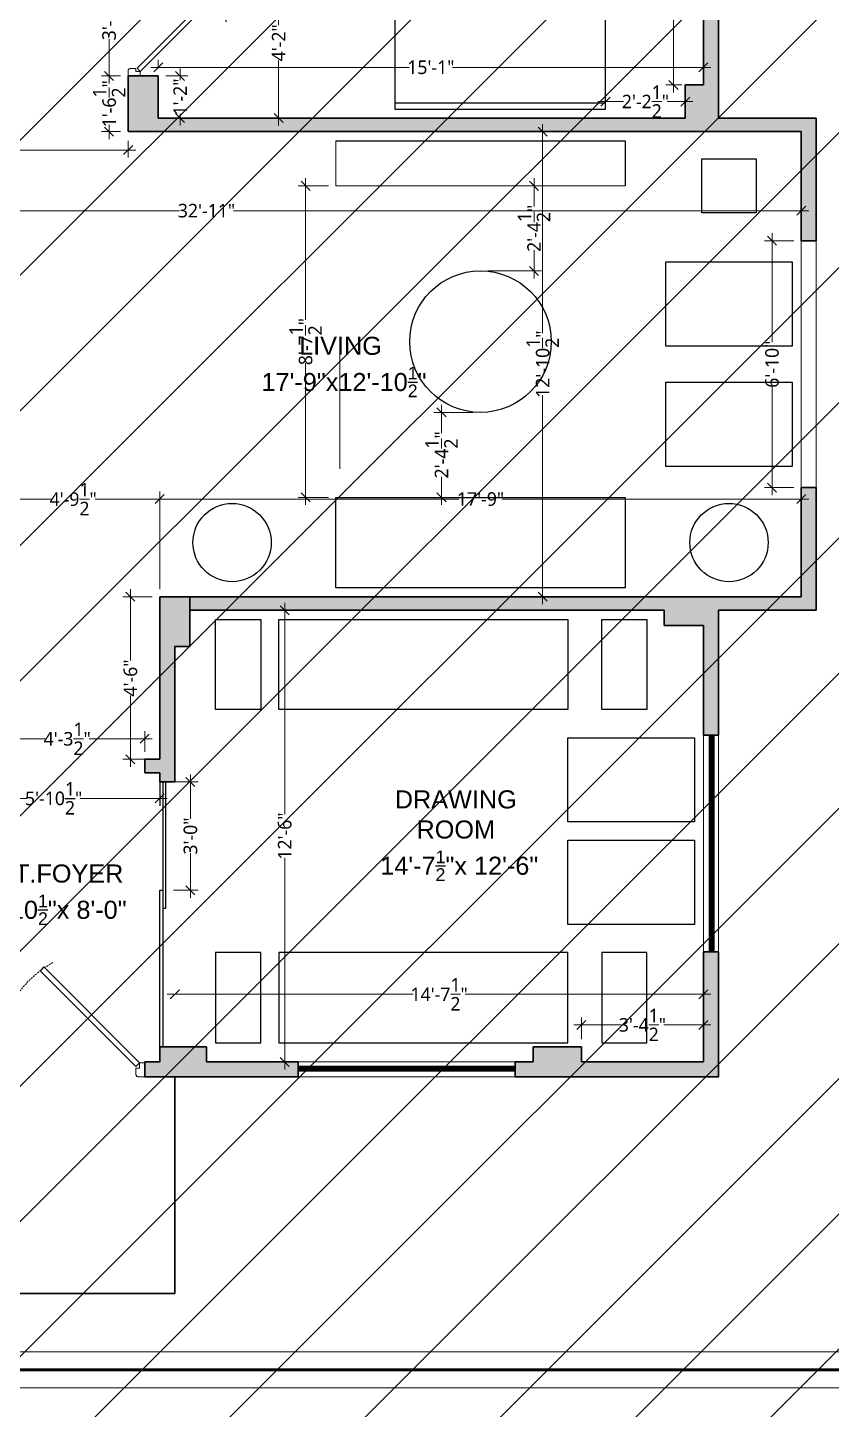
# Model space of a CAD drawing. Header units: inches. Extents: x -179 to 4134, y -2155 to 815.
# Drawn here: x 460.4 to 727.2, y -1894.6 to -1435.6 of the extents above; entities that cross this region are included whole.
import ezdxf

# ---------------------------------------------------------------- set-up
doc = ezdxf.new("R2010")
doc.units = ezdxf.units.IN
doc.header["$LTSCALE"] = 5
doc.linetypes.add('HIDDEN', pattern=[0.375, 0.25, -0.125])
for name, color, linetype, lineweight in [('DIM', 5, 'Continuous', 9), ('doors', 24, 'Continuous', 9), ('Furniture-New', 217, 'Continuous', 5), ('text', 7, 'Continuous', 5), ('title', 7, 'Continuous', 5), ('wall', 7, 'Continuous', 30), ('wall hatch', 252, 'Continuous', 5), ('window', 162, 'Continuous', 9)]:
    doc.layers.add(name, color=color, linetype=linetype, lineweight=lineweight)
doc.styles.add('irfan', font='trebuc.ttf')
doc.styles.add('KARUN', font='arial.ttf')
doc.dimstyles.new('IRFAN', dxfattribs={"dimtxt": 4.5, "dimasz": 3, "dimexe": 2.5, "dimexo": 2.5, "dimgap": 0.09, "dimtad": 0, "dimdec": 1, "dimzin": 3, "dimdsep": 46, "dimlunit": 4, "dimtxsty": 'irfan', "dimblk": 'OBLIQUE', "dimcen": 2, "dimdle": 2.5, "dimclrd": 251, "dimclre": 251, "dimclrt": 7, "dimadec": 0, "dimazin": 0, "dimtm": 1e-09, "dimtfac": 1, "dimtdec": 1, "dimtofl": 0, "dimtmove": 0, "dimatfit": 3, "dimfxl": 2, "dimtolj": 1, "dimtzin": 0, "dimlwd": 0, "dimlwe": -1, "dimarcsym": 0})

# ---------------------------------------------------------------- blocks, each defined once
blk = doc.blocks.new('d2')
at = {"layer": 'doors'}
blk.add_lwpolyline([(-25.9, 26.27), (-2.56, 2.94), (-1.5, 4), (-24.84, 27.34), (-25.9, 26.27)], dxfattribs=at)
blk.add_lwpolyline([(-36, 0), (-34, 0), (-36, 0), (-36, 4), (-34.5, 4), (-34.5, 2.5), (-33.5, 2.5), (-33.5, 0.5), (-33.62, 0.5), (-33.62, 0.38, -0.414214), (-33.88, 0.12), (-34, 0.12), (-34, 0)], format="xyb", dxfattribs=at)
blk.add_lwpolyline([(0, 4), (-1.5, 4), (-1.5, 2.5), (-2.5, 2.5), (-2.5, 0.5), (-2.38, 0.5), (-2.38, 0.38, 0.414214), (-2.12, 0.12), (-2, 0.12), (-2, 0), (0, 0), (-2, 0), (0, 0), (0, 4)], format="xyb", close=True, dxfattribs=at)
at = {"layer": 'doors', "color": 144, "linetype": 'HIDDEN', "ltscale": 0.5}
blk.add_arc((-1.5, 4), 33.03, 120, 182.6026, dxfattribs=at)
blk = doc.blocks.new('door')
at = {"layer": 'doors', "linetype": 'Continuous'}
blk.add_line((0, 0), (0, 0), dxfattribs=at)
at = {"layer": 'doors', "xscale": -1.166666666666717, "yscale": 1.166666666666717, "zscale": 1.166666666666717, "rotation": 270}
blk.add_blockref('d2', (0, 0), dxfattribs=at)
blk = doc.blocks.new('_Oblique')
at = {"color": 0, "linetype": 'ByBlock', "lineweight": -2}
blk.add_line((-0.5, -0.5), (0.5, 0.5), dxfattribs=at)
blk = doc.blocks.new('*D183')
at = {"layer": 'Defpoints', "color": 0, "ltscale": 0.25, "transparency": 16777216}
for p in [(494.51, -1624.63), (504.25, -1624.63), (504.25, -1678.63)]:
    blk.add_point(p, dxfattribs=at)
at = {"layer": 'DIM', "color": 1, "ltscale": 0.25, "transparency": 16777216}
for p, q in [((501.75, -1624.63), (492.01, -1624.63)), ((501.75, -1678.63), (492.01, -1678.63))]:
    blk.add_line(p, q, dxfattribs=at)
at = {"layer": 'DIM', "color": 251, "lineweight": 0, "ltscale": 0.25, "transparency": 16777216}
for p, q in [((494.51, -1622.13), (494.51, -1645.8)), ((494.51, -1681.13), (494.51, -1657.46))]:
    blk.add_line(p, q, dxfattribs=at)
at = {"layer": 'DIM', "color": 251, "lineweight": 0, "ltscale": 0.25, "transparency": 16777216, "xscale": 3, "yscale": 3, "zscale": 3}
for p, rotation in [((494.51, -1624.63), 90), ((494.51, -1678.63), 270)]:
    blk.add_blockref('_Oblique', p, dxfattribs=dict(at, rotation=rotation))
at = {"layer": 'DIM', "color": 1, "ltscale": 0.25, "transparency": 16777216, "insert": (494.51, -1651.63), "char_height": 4.5, "attachment_point": 5, "rotation": 90, "style": 'irfan'}
blk.add_mtext('\\A1;4\'-6"', dxfattribs=at)
blk = doc.blocks.new('*D209')
at = {"layer": 'Defpoints', "color": 0, "ltscale": 0.25, "transparency": 16777216}
for p in [(375.25, -1470.63), (493.75, -1470.63), (493.75, -1476.26)]:
    blk.add_point(p, dxfattribs=at)
at = {"layer": 'DIM', "color": 1, "ltscale": 0.25, "transparency": 16777216}
for p, q in [((375.25, -1473.13), (375.25, -1478.76)), ((493.75, -1473.13), (493.75, -1478.76))]:
    blk.add_line(p, q, dxfattribs=at)
at = {"layer": 'DIM', "color": 251, "lineweight": 0, "ltscale": 0.25, "transparency": 16777216}
for p, q in [((372.75, -1476.26), (425.65, -1476.26)), ((496.25, -1476.26), (443.35, -1476.26))]:
    blk.add_line(p, q, dxfattribs=at)
at = {"layer": 'DIM', "color": 251, "lineweight": 0, "ltscale": 0.25, "transparency": 16777216, "xscale": 3, "yscale": 3, "zscale": 3, "rotation": 180}
blk.add_blockref('_Oblique', (375.25, -1476.26), dxfattribs=at)
at = {"layer": 'DIM', "color": 251, "lineweight": 0, "ltscale": 0.25, "transparency": 16777216, "xscale": 3, "yscale": 3, "zscale": 3}
blk.add_blockref('_Oblique', (493.75, -1476.26), dxfattribs=at)
at = {"layer": 'DIM', "color": 1, "ltscale": 0.25, "transparency": 16777216, "insert": (434.5, -1476.26), "char_height": 4.5, "attachment_point": 5, "style": 'irfan'}
blk.add_mtext('\\A1;9\'-10{\\H1x;\\S1/2;}"', dxfattribs=at)
blk = doc.blocks.new('*D226')
at = {"layer": 'Defpoints', "color": 0, "ltscale": 0.25, "transparency": 16777216}
for p in [(542.96, -1415.63), (542.96, -1465.63), (543.72, -1465.63)]:
    blk.add_point(p, dxfattribs=at)
at = {"layer": 'DIM', "color": 251, "lineweight": 0, "ltscale": 0.25, "transparency": 16777216}
for p, q in [((543.72, -1413.13), (543.72, -1434.8)), ((543.72, -1468.13), (543.72, -1446.46))]:
    blk.add_line(p, q, dxfattribs=at)
at = {"layer": 'DIM', "color": 1, "ltscale": 0.25, "transparency": 16777216}
for p, q in [((545.46, -1415.63), (546.22, -1415.63)), ((545.46, -1465.63), (546.22, -1465.63))]:
    blk.add_line(p, q, dxfattribs=at)
at = {"layer": 'DIM', "color": 251, "lineweight": 0, "ltscale": 0.25, "transparency": 16777216, "xscale": 3, "yscale": 3, "zscale": 3}
for p, rotation in [((543.72, -1415.63), 90), ((543.72, -1465.63), 270)]:
    blk.add_blockref('_Oblique', p, dxfattribs=dict(at, rotation=rotation))
at = {"layer": 'DIM', "color": 1, "ltscale": 0.25, "transparency": 16777216, "insert": (543.72, -1440.63), "char_height": 4.5, "attachment_point": 5, "rotation": 90, "style": 'irfan'}
blk.add_mtext('\\A1;4\'-2"', dxfattribs=at)
blk = doc.blocks.new('*D227')
at = {"layer": 'Defpoints', "color": 0, "ltscale": 0.25, "transparency": 16777216}
for p in [(684.75, -1448.77), (503.75, -1451.63), (684.75, -1451.63)]:
    blk.add_point(p, dxfattribs=at)
at = {"layer": 'DIM', "color": 251, "lineweight": 0, "ltscale": 0.25, "transparency": 16777216}
for p, q in [((501.25, -1448.77), (587.06, -1448.77)), ((687.25, -1448.77), (601.44, -1448.77))]:
    blk.add_line(p, q, dxfattribs=at)
at = {"layer": 'DIM', "color": 1, "ltscale": 0.25, "transparency": 16777216}
for p, q in [((503.75, -1449.13), (503.75, -1446.27)), ((684.75, -1449.13), (684.75, -1446.27))]:
    blk.add_line(p, q, dxfattribs=at)
at = {"layer": 'DIM', "color": 251, "lineweight": 0, "ltscale": 0.25, "transparency": 16777216, "xscale": 3, "yscale": 3, "zscale": 3, "rotation": 180}
blk.add_blockref('_Oblique', (503.75, -1448.77), dxfattribs=at)
at = {"layer": 'DIM', "color": 251, "lineweight": 0, "ltscale": 0.25, "transparency": 16777216, "xscale": 3, "yscale": 3, "zscale": 3}
blk.add_blockref('_Oblique', (684.75, -1448.77), dxfattribs=at)
at = {"layer": 'DIM', "color": 1, "ltscale": 0.25, "transparency": 16777216, "insert": (594.25, -1448.77), "char_height": 4.5, "attachment_point": 5, "style": 'irfan'}
blk.add_mtext('\\A1;15\'-1"', dxfattribs=at)
blk = doc.blocks.new('*D230')
at = {"layer": 'Defpoints', "color": 0, "ltscale": 0.25, "transparency": 16777216}
for p in [(487.42, -1451.63), (493.75, -1451.63), (493.75, -1470.13)]:
    blk.add_point(p, dxfattribs=at)
at = {"layer": 'DIM', "color": 251, "lineweight": 0, "ltscale": 0.25, "transparency": 16777216}
for p, q in [((487.42, -1449.13), (487.42, -1453.84)), ((487.42, -1472.63), (487.42, -1467.91))]:
    blk.add_line(p, q, dxfattribs=at)
at = {"layer": 'DIM', "color": 1, "ltscale": 0.25, "transparency": 16777216}
for p, q in [((491.25, -1451.63), (484.92, -1451.63)), ((491.25, -1470.13), (484.92, -1470.13))]:
    blk.add_line(p, q, dxfattribs=at)
at = {"layer": 'DIM', "color": 251, "lineweight": 0, "ltscale": 0.25, "transparency": 16777216, "xscale": 3, "yscale": 3, "zscale": 3}
for p, rotation in [((487.42, -1451.63), 90), ((487.42, -1470.13), 270)]:
    blk.add_blockref('_Oblique', p, dxfattribs=dict(at, rotation=rotation))
at = {"layer": 'DIM', "color": 1, "ltscale": 0.25, "transparency": 16777216, "insert": (487.42, -1460.88), "char_height": 4.5, "attachment_point": 5, "rotation": 90, "style": 'irfan'}
blk.add_mtext('\\A1;1\'-6{\\H1x;\\S1/2;}"', dxfattribs=at)
blk = doc.blocks.new('*D231')
at = {"layer": 'Defpoints', "color": 0, "ltscale": 0.25, "transparency": 16777216}
for p in [(487.42, -1415.63), (493.75, -1415.63), (493.75, -1451.63)]:
    blk.add_point(p, dxfattribs=at)
at = {"layer": 'DIM', "color": 251, "lineweight": 0, "ltscale": 0.25, "transparency": 16777216}
for p, q in [((487.42, -1413.13), (487.42, -1427.93)), ((487.42, -1454.13), (487.42, -1439.33))]:
    blk.add_line(p, q, dxfattribs=at)
at = {"layer": 'DIM', "color": 1, "ltscale": 0.25, "transparency": 16777216}
for p, q in [((491.25, -1415.63), (484.92, -1415.63)), ((491.25, -1451.63), (484.92, -1451.63))]:
    blk.add_line(p, q, dxfattribs=at)
at = {"layer": 'DIM', "color": 251, "lineweight": 0, "ltscale": 0.25, "transparency": 16777216, "xscale": 3, "yscale": 3, "zscale": 3}
for p, rotation in [((487.42, -1415.63), 90), ((487.42, -1451.63), 270)]:
    blk.add_blockref('_Oblique', p, dxfattribs=dict(at, rotation=rotation))
at = {"layer": 'DIM', "color": 1, "ltscale": 0.25, "transparency": 16777216, "insert": (487.42, -1433.63), "char_height": 4.5, "attachment_point": 5, "rotation": 90, "style": 'irfan'}
blk.add_mtext('\\A1;3\'-0"', dxfattribs=at)
blk = doc.blocks.new('*D192')
at = {"layer": 'Defpoints', "color": 0, "ltscale": 0.25, "transparency": 16777216}
for p in [(509.25, -1756.69), (684.75, -1756.69), (684.75, -1756.69)]:
    blk.add_point(p, dxfattribs=at)
at = {"layer": 'DIM', "color": 251, "lineweight": 0, "ltscale": 0.25, "transparency": 16777216}
for p, q in [((506.75, -1756.69), (588.34, -1756.69)), ((687.25, -1756.69), (605.66, -1756.69))]:
    blk.add_line(p, q, dxfattribs=at)
at = {"layer": 'DIM', "color": 251, "lineweight": 0, "ltscale": 0.25, "transparency": 16777216, "xscale": 3, "yscale": 3, "zscale": 3, "rotation": 180}
blk.add_blockref('_Oblique', (509.25, -1756.69), dxfattribs=at)
at = {"layer": 'DIM', "color": 251, "lineweight": 0, "ltscale": 0.25, "transparency": 16777216, "xscale": 3, "yscale": 3, "zscale": 3}
blk.add_blockref('_Oblique', (684.75, -1756.69), dxfattribs=at)
at = {"layer": 'DIM', "color": 1, "ltscale": 0.25, "transparency": 16777216, "insert": (597, -1756.69), "char_height": 4.5, "attachment_point": 5, "style": 'irfan'}
blk.add_mtext('\\A1;14\'-7{\\H1x;\\S1/2;}"', dxfattribs=at)
blk = doc.blocks.new('*D193')
at = {"layer": 'Defpoints', "color": 0, "ltscale": 0.25, "transparency": 16777216}
for p in [(547.78, -1629.13), (545.75, -1779.13), (547.78, -1779.13)]:
    blk.add_point(p, dxfattribs=at)
at = {"layer": 'DIM', "color": 1, "ltscale": 0.25, "transparency": 16777216}
for p, q in [((545.28, -1629.13), (543.25, -1629.13)), ((545.28, -1779.13), (543.25, -1779.13))]:
    blk.add_line(p, q, dxfattribs=at)
at = {"layer": 'DIM', "color": 251, "lineweight": 0, "ltscale": 0.25, "transparency": 16777216}
for p, q in [((545.75, -1626.63), (545.75, -1696.94)), ((545.75, -1781.63), (545.75, -1711.32))]:
    blk.add_line(p, q, dxfattribs=at)
at = {"layer": 'DIM', "color": 251, "lineweight": 0, "ltscale": 0.25, "transparency": 16777216, "xscale": 3, "yscale": 3, "zscale": 3}
for p, rotation in [((545.75, -1629.13), 90), ((545.75, -1779.13), 270)]:
    blk.add_blockref('_Oblique', p, dxfattribs=dict(at, rotation=rotation))
at = {"layer": 'DIM', "color": 1, "ltscale": 0.25, "transparency": 16777216, "insert": (545.75, -1704.13), "char_height": 4.5, "attachment_point": 5, "rotation": 90, "style": 'irfan'}
blk.add_mtext('\\A1;12\'-6"', dxfattribs=at)
blk = doc.blocks.new('*D194')
at = {"layer": 'Defpoints', "color": 0, "ltscale": 0.25, "transparency": 16777216}
for p in [(684.75, -1766.85), (644.25, -1774.13), (684.75, -1774.13)]:
    blk.add_point(p, dxfattribs=at)
at = {"layer": 'DIM', "color": 251, "lineweight": 0, "ltscale": 0.25, "transparency": 16777216}
for p, q in [((641.75, -1766.85), (657.33, -1766.85)), ((687.25, -1766.85), (671.67, -1766.85))]:
    blk.add_line(p, q, dxfattribs=at)
at = {"layer": 'DIM', "color": 1, "ltscale": 0.25, "transparency": 16777216}
for p, q in [((644.25, -1771.63), (644.25, -1764.35)), ((684.75, -1771.63), (684.75, -1764.35))]:
    blk.add_line(p, q, dxfattribs=at)
at = {"layer": 'DIM', "color": 251, "lineweight": 0, "ltscale": 0.25, "transparency": 16777216, "xscale": 3, "yscale": 3, "zscale": 3, "rotation": 180}
blk.add_blockref('_Oblique', (644.25, -1766.85), dxfattribs=at)
at = {"layer": 'DIM', "color": 251, "lineweight": 0, "ltscale": 0.25, "transparency": 16777216, "xscale": 3, "yscale": 3, "zscale": 3}
blk.add_blockref('_Oblique', (684.75, -1766.85), dxfattribs=at)
at = {"layer": 'DIM', "color": 1, "ltscale": 0.25, "transparency": 16777216, "insert": (664.5, -1766.85), "char_height": 4.5, "attachment_point": 5, "style": 'irfan'}
blk.add_mtext('\\A1;3\'-4{\\H1x;\\S1/2;}"', dxfattribs=at)
blk = doc.blocks.new('*D196')
at = {"layer": 'Defpoints', "color": 0, "ltscale": 0.25, "transparency": 16777216}
for p in [(499.25, -1671.81), (447.75, -1678.63), (499.25, -1678.63)]:
    blk.add_point(p, dxfattribs=at)
at = {"layer": 'DIM', "color": 1, "ltscale": 0.25, "transparency": 16777216}
for p, q in [((447.75, -1676.13), (447.75, -1669.31)), ((499.25, -1676.13), (499.25, -1669.31))]:
    blk.add_line(p, q, dxfattribs=at)
at = {"layer": 'DIM', "color": 251, "lineweight": 0, "ltscale": 0.25, "transparency": 16777216}
for p, q in [((445.25, -1671.81), (466.2, -1671.81)), ((501.75, -1671.81), (480.8, -1671.81))]:
    blk.add_line(p, q, dxfattribs=at)
at = {"layer": 'DIM', "color": 251, "lineweight": 0, "ltscale": 0.25, "transparency": 16777216, "xscale": 3, "yscale": 3, "zscale": 3, "rotation": 180}
blk.add_blockref('_Oblique', (447.75, -1671.81), dxfattribs=at)
at = {"layer": 'DIM', "color": 251, "lineweight": 0, "ltscale": 0.25, "transparency": 16777216, "xscale": 3, "yscale": 3, "zscale": 3}
blk.add_blockref('_Oblique', (499.25, -1671.81), dxfattribs=at)
at = {"layer": 'DIM', "color": 1, "ltscale": 0.25, "transparency": 16777216, "insert": (473.5, -1671.81), "char_height": 4.5, "attachment_point": 5, "style": 'irfan'}
blk.add_mtext('\\A1;4\'-3{\\H1x;\\S1/2;}"', dxfattribs=at)
blk = doc.blocks.new('*D198')
at = {"layer": 'Defpoints', "color": 0, "ltscale": 0.25, "transparency": 16777216}
for p in [(322.25, -1496.39), (322.25, -1509.74), (717.25, -1509.74)]:
    blk.add_point(p, dxfattribs=at)
at = {"layer": 'DIM', "color": 1, "ltscale": 0.25, "transparency": 16777216}
for p, q in [((322.25, -1507.24), (322.25, -1493.89)), ((717.25, -1507.24), (717.25, -1493.89))]:
    blk.add_line(p, q, dxfattribs=at)
at = {"layer": 'DIM', "color": 251, "lineweight": 0, "ltscale": 0.25, "transparency": 16777216}
for p, q in [((319.75, -1496.39), (510.79, -1496.39)), ((719.75, -1496.39), (528.71, -1496.39))]:
    blk.add_line(p, q, dxfattribs=at)
at = {"layer": 'DIM', "color": 251, "lineweight": 0, "ltscale": 0.25, "transparency": 16777216, "xscale": 3, "yscale": 3, "zscale": 3, "rotation": 180.0000000000001}
blk.add_blockref('_Oblique', (322.25, -1496.39), dxfattribs=at)
at = {"layer": 'DIM', "color": 251, "lineweight": 0, "ltscale": 0.25, "transparency": 16777216, "xscale": 3, "yscale": 3, "zscale": 3}
blk.add_blockref('_Oblique', (717.25, -1496.39), dxfattribs=at)
at = {"layer": 'DIM', "color": 1, "ltscale": 0.25, "transparency": 16777216, "insert": (519.75, -1496.39), "char_height": 4.5, "attachment_point": 5, "style": 'irfan'}
blk.add_mtext('\\A1;32\'-11"', dxfattribs=at)
blk = doc.blocks.new('*D199')
at = {"layer": 'Defpoints', "color": 0, "ltscale": 0.25, "transparency": 16777216}
for p in [(707.55, -1506.38), (717.25, -1506.38), (717.25, -1588.38)]:
    blk.add_point(p, dxfattribs=at)
at = {"layer": 'DIM', "color": 251, "lineweight": 0, "ltscale": 0.25, "transparency": 16777216}
for p, q in [((707.55, -1503.88), (707.55, -1540.01)), ((707.55, -1590.88), (707.55, -1554.75))]:
    blk.add_line(p, q, dxfattribs=at)
at = {"layer": 'DIM', "color": 1, "ltscale": 0.25, "transparency": 16777216}
for p, q in [((714.75, -1506.38), (705.05, -1506.38)), ((714.75, -1588.38), (705.05, -1588.38))]:
    blk.add_line(p, q, dxfattribs=at)
at = {"layer": 'DIM', "color": 251, "lineweight": 0, "ltscale": 0.25, "transparency": 16777216, "xscale": 3, "yscale": 3, "zscale": 3}
for p, rotation in [((707.55, -1506.38), 90), ((707.55, -1588.38), 270)]:
    blk.add_blockref('_Oblique', p, dxfattribs=dict(at, rotation=rotation))
at = {"layer": 'DIM', "color": 1, "ltscale": 0.25, "transparency": 16777216, "insert": (707.55, -1547.38), "char_height": 4.5, "attachment_point": 5, "rotation": 90, "style": 'irfan'}
blk.add_mtext('\\A1;6\'-10"', dxfattribs=at)
blk = doc.blocks.new('*D200')
at = {"layer": 'Defpoints', "color": 0, "ltscale": 0.25, "transparency": 16777216}
for p in [(674.83, -1384.13), (680.12, -1384.13), (680.12, -1454.63)]:
    blk.add_point(p, dxfattribs=at)
at = {"layer": 'DIM', "color": 1, "ltscale": 0.25, "transparency": 16777216}
for p, q in [((677.62, -1384.13), (672.33, -1384.13)), ((677.62, -1454.63), (672.33, -1454.63))]:
    blk.add_line(p, q, dxfattribs=at)
at = {"layer": 'DIM', "color": 251, "lineweight": 0, "ltscale": 0.25, "transparency": 16777216}
for p, q in [((674.83, -1381.63), (674.83, -1410.61)), ((674.83, -1457.13), (674.83, -1428.15))]:
    blk.add_line(p, q, dxfattribs=at)
at = {"layer": 'DIM', "color": 251, "lineweight": 0, "ltscale": 0.25, "transparency": 16777216, "xscale": 3, "yscale": 3, "zscale": 3}
for p, rotation in [((674.83, -1384.13), 90), ((674.83, -1454.63), 270)]:
    blk.add_blockref('_Oblique', p, dxfattribs=dict(at, rotation=rotation))
at = {"layer": 'DIM', "color": 1, "ltscale": 0.25, "transparency": 16777216, "insert": (674.83, -1419.38), "char_height": 4.5, "attachment_point": 5, "rotation": 90, "style": 'irfan'}
blk.add_mtext('\\A1;5\'-10{\\H1x;\\S1/2;}"', dxfattribs=at)
blk = doc.blocks.new('*D244')
at = {"layer": 'Defpoints', "color": 0, "ltscale": 0.25, "transparency": 16777216}
for p in [(506.25, -1686.13), (506.25, -1722.13), (514.44, -1722.13)]:
    blk.add_point(p, dxfattribs=at)
at = {"layer": 'DIM', "color": 251, "lineweight": 0, "ltscale": 0.25, "transparency": 16777216}
for p, q in [((514.44, -1683.63), (514.44, -1698.43)), ((514.44, -1724.63), (514.44, -1709.83))]:
    blk.add_line(p, q, dxfattribs=at)
at = {"layer": 'DIM', "color": 251, "ltscale": 0.25, "transparency": 16777216}
for p, q in [((508.75, -1686.13), (516.94, -1686.13)), ((508.75, -1722.13), (516.94, -1722.13))]:
    blk.add_line(p, q, dxfattribs=at)
at = {"layer": 'DIM', "color": 251, "lineweight": 0, "ltscale": 0.25, "transparency": 16777216, "xscale": 3, "yscale": 3, "zscale": 3}
for p, rotation in [((514.44, -1686.13), 90), ((514.44, -1722.13), 270)]:
    blk.add_blockref('_Oblique', p, dxfattribs=dict(at, rotation=rotation))
at = {"layer": 'DIM', "color": 7, "ltscale": 0.25, "transparency": 16777216, "insert": (514.44, -1704.13), "char_height": 4.5, "width": 10.1161, "attachment_point": 5, "rotation": 90, "style": 'irfan'}
blk.add_mtext('\\A1;{\\C240;3\'-0"}', dxfattribs=at)
blk = doc.blocks.new('*D249')
at = {"layer": 'Defpoints', "color": 0, "ltscale": 0.25, "transparency": 16777216}
for p in [(717.25, -1592.19), (504.25, -1624.63), (717.25, -1624.63)]:
    blk.add_point(p, dxfattribs=at)
at = {"layer": 'DIM', "color": 251, "lineweight": 0, "ltscale": 0.25, "transparency": 16777216}
for p, q in [((501.75, -1592.19), (603.56, -1592.19)), ((719.75, -1592.19), (617.94, -1592.19))]:
    blk.add_line(p, q, dxfattribs=at)
at = {"layer": 'DIM', "color": 251, "ltscale": 0.25, "transparency": 16777216}
for p, q in [((504.25, -1622.13), (504.25, -1589.69)), ((717.25, -1622.13), (717.25, -1589.69))]:
    blk.add_line(p, q, dxfattribs=at)
at = {"layer": 'DIM', "color": 251, "lineweight": 0, "ltscale": 0.25, "transparency": 16777216, "xscale": 3, "yscale": 3, "zscale": 3, "rotation": 180}
blk.add_blockref('_Oblique', (504.25, -1592.19), dxfattribs=at)
at = {"layer": 'DIM', "color": 251, "lineweight": 0, "ltscale": 0.25, "transparency": 16777216, "xscale": 3, "yscale": 3, "zscale": 3}
blk.add_blockref('_Oblique', (717.25, -1592.19), dxfattribs=at)
at = {"layer": 'DIM', "color": 7, "ltscale": 0.25, "transparency": 16777216, "insert": (610.75, -1592.19), "char_height": 4.5, "attachment_point": 5, "style": 'irfan'}
blk.add_mtext('\\A1;17\'-9"', dxfattribs=at)
blk = doc.blocks.new('*D250')
at = {"layer": 'Defpoints', "color": 0, "ltscale": 0.25, "transparency": 16777216}
for p in [(717.25, -1470.13), (631.37, -1624.63), (717.25, -1624.63)]:
    blk.add_point(p, dxfattribs=at)
at = {"layer": 'DIM', "color": 251, "lineweight": 0, "ltscale": 0.25, "transparency": 16777216}
for p, q in [((631.37, -1467.63), (631.37, -1537.09)), ((631.37, -1627.13), (631.37, -1557.67))]:
    blk.add_line(p, q, dxfattribs=at)
at = {"layer": 'DIM', "color": 251, "ltscale": 0.25, "transparency": 16777216}
for p, q in [((714.75, -1470.13), (628.87, -1470.13)), ((714.75, -1624.63), (628.87, -1624.63))]:
    blk.add_line(p, q, dxfattribs=at)
at = {"layer": 'DIM', "color": 251, "lineweight": 0, "ltscale": 0.25, "transparency": 16777216, "xscale": 3, "yscale": 3, "zscale": 3}
for p, rotation in [((631.37, -1470.13), 90), ((631.37, -1624.63), 270)]:
    blk.add_blockref('_Oblique', p, dxfattribs=dict(at, rotation=rotation))
at = {"layer": 'DIM', "color": 7, "ltscale": 0.25, "transparency": 16777216, "insert": (631.37, -1547.38), "char_height": 4.5, "attachment_point": 5, "rotation": 90, "style": 'irfan'}
blk.add_mtext('\\A1;12\'-10{\\H1x;\\S1/2;}"', dxfattribs=at)
blk = doc.blocks.new('*D251')
at = {"layer": 'Defpoints', "color": 0, "ltscale": 0.25, "transparency": 16777216}
for p in [(504.25, -1592.19), (446.71, -1602.65), (504.25, -1624.63)]:
    blk.add_point(p, dxfattribs=at)
at = {"layer": 'DIM', "color": 251, "lineweight": 0, "ltscale": 0.25, "transparency": 16777216}
for p, q in [((444.21, -1592.19), (468.18, -1592.19)), ((506.75, -1592.19), (482.78, -1592.19))]:
    blk.add_line(p, q, dxfattribs=at)
at = {"layer": 'DIM', "color": 251, "ltscale": 0.25, "transparency": 16777216}
for p, q in [((446.71, -1600.15), (446.71, -1589.69)), ((504.25, -1622.13), (504.25, -1589.69))]:
    blk.add_line(p, q, dxfattribs=at)
at = {"layer": 'DIM', "color": 251, "lineweight": 0, "ltscale": 0.25, "transparency": 16777216, "xscale": 3, "yscale": 3, "zscale": 3, "rotation": 180}
blk.add_blockref('_Oblique', (446.71, -1592.19), dxfattribs=at)
at = {"layer": 'DIM', "color": 251, "lineweight": 0, "ltscale": 0.25, "transparency": 16777216, "xscale": 3, "yscale": 3, "zscale": 3}
blk.add_blockref('_Oblique', (504.25, -1592.19), dxfattribs=at)
at = {"layer": 'DIM', "color": 7, "ltscale": 0.25, "transparency": 16777216, "insert": (475.48, -1592.19), "char_height": 4.5, "attachment_point": 5, "style": 'irfan'}
blk.add_mtext('\\A1;4\'-9{\\H1x;\\S1/2;}"', dxfattribs=at)
blk = doc.blocks.new('*D252')
at = {"color": 251, "ltscale": 0.25, "transparency": 16777216}
for p, q in [((433.75, -1685.63), (433.75, -1694.1)), ((504.25, -1685.63), (504.25, -1694.1))]:
    blk.add_line(p, q, dxfattribs=at)
at = {"color": 251, "lineweight": 0, "ltscale": 0.25, "transparency": 16777216}
for p, q in [((431.25, -1691.6), (460.23, -1691.6)), ((506.75, -1691.6), (477.77, -1691.6))]:
    blk.add_line(p, q, dxfattribs=at)
at = {"layer": 'Defpoints', "color": 0, "ltscale": 0.25, "transparency": 16777216}
for p in [(433.75, -1683.13), (504.25, -1683.13), (504.25, -1691.6)]:
    blk.add_point(p, dxfattribs=at)
at = {"color": 251, "lineweight": 0, "ltscale": 0.25, "transparency": 16777216, "xscale": 3, "yscale": 3, "zscale": 3, "rotation": 180}
blk.add_blockref('_Oblique', (433.75, -1691.6), dxfattribs=at)
at = {"color": 251, "lineweight": 0, "ltscale": 0.25, "transparency": 16777216, "xscale": 3, "yscale": 3, "zscale": 3}
blk.add_blockref('_Oblique', (504.25, -1691.6), dxfattribs=at)
at = {"color": 7, "ltscale": 0.25, "transparency": 16777216, "insert": (469, -1691.6), "char_height": 4.5, "attachment_point": 5, "style": 'irfan'}
blk.add_mtext('\\A1;5\'-10{\\H1x;\\S1/2;}"', dxfattribs=at)
blk = doc.blocks.new('*D267')
at = {"layer": 'Defpoints', "color": 0, "ltscale": 0.25, "transparency": 16777216}
for p in [(562.75, -1488.13), (552.65, -1591.63), (562.75, -1591.63)]:
    blk.add_point(p, dxfattribs=at)
at = {"layer": 'Furniture-New', "color": 251, "lineweight": 0, "ltscale": 0.25, "transparency": 16777216}
for p, q in [((552.65, -1485.63), (552.65, -1532.67)), ((552.65, -1594.13), (552.65, -1547.08))]:
    blk.add_line(p, q, dxfattribs=at)
at = {"layer": 'Furniture-New', "color": 251, "ltscale": 0.25, "transparency": 16777216}
for p, q in [((560.25, -1488.13), (550.15, -1488.13)), ((560.25, -1591.63), (550.15, -1591.63))]:
    blk.add_line(p, q, dxfattribs=at)
at = {"layer": 'Furniture-New', "color": 251, "lineweight": 0, "ltscale": 0.25, "transparency": 16777216, "xscale": 3, "yscale": 3, "zscale": 3}
for p, rotation in [((552.65, -1488.13), 90), ((552.65, -1591.63), 270)]:
    blk.add_blockref('_Oblique', p, dxfattribs=dict(at, rotation=rotation))
at = {"layer": 'Furniture-New', "color": 7, "ltscale": 0.25, "transparency": 16777216, "insert": (552.65, -1539.88), "char_height": 4.5, "attachment_point": 5, "rotation": 90, "style": 'irfan'}
blk.add_mtext('\\A1;8\'-7{\\H1x;\\S1/2;}"', dxfattribs=at)
blk = doc.blocks.new('*D272')
at = {"layer": 'Defpoints', "color": 0, "ltscale": 0.25, "transparency": 16777216}
for p in [(652.25, -1462.63), (678.75, -1460.13), (678.75, -1462.63)]:
    blk.add_point(p, dxfattribs=at)
at = {"layer": 'Furniture-New', "color": 251, "ltscale": 0.25, "transparency": 16777216}
for p, q in [((652.25, -1460.13), (652.25, -1457.63)), ((678.75, -1460.13), (678.75, -1457.63))]:
    blk.add_line(p, q, dxfattribs=at)
at = {"layer": 'Furniture-New', "color": 251, "lineweight": 0, "ltscale": 0.25, "transparency": 16777216}
for p, q in [((649.75, -1460.13), (658.25, -1460.13)), ((681.25, -1460.13), (672.75, -1460.13))]:
    blk.add_line(p, q, dxfattribs=at)
at = {"layer": 'Furniture-New', "color": 251, "lineweight": 0, "ltscale": 0.25, "transparency": 16777216, "xscale": 3, "yscale": 3, "zscale": 3, "rotation": 180}
blk.add_blockref('_Oblique', (652.25, -1460.13), dxfattribs=at)
at = {"layer": 'Furniture-New', "color": 251, "lineweight": 0, "ltscale": 0.25, "transparency": 16777216, "xscale": 3, "yscale": 3, "zscale": 3}
blk.add_blockref('_Oblique', (678.75, -1460.13), dxfattribs=at)
at = {"layer": 'Furniture-New', "color": 7, "ltscale": 0.25, "transparency": 16777216, "insert": (665.5, -1460.13), "char_height": 4.5, "attachment_point": 5, "style": 'irfan'}
blk.add_mtext('\\A1;2\'-2{\\H1x;\\S1/2;}"', dxfattribs=at)
blk = doc.blocks.new('*D273')
at = {"layer": 'Defpoints', "color": 0, "ltscale": 0.25, "transparency": 16777216}
for p in [(503.75, -1451.63), (503.75, -1465.63), (511.01, -1465.63)]:
    blk.add_point(p, dxfattribs=at)
at = {"layer": 'Furniture-New', "color": 251, "lineweight": 0, "ltscale": 0.25, "transparency": 16777216}
for p, q in [((511.01, -1449.13), (511.01, -1453.06)), ((511.01, -1468.13), (511.01, -1464.19))]:
    blk.add_line(p, q, dxfattribs=at)
at = {"layer": 'Furniture-New', "color": 251, "ltscale": 0.25, "transparency": 16777216}
for p, q in [((506.25, -1451.63), (513.51, -1451.63)), ((506.25, -1465.63), (513.51, -1465.63))]:
    blk.add_line(p, q, dxfattribs=at)
at = {"layer": 'Furniture-New', "color": 251, "lineweight": 0, "ltscale": 0.25, "transparency": 16777216, "xscale": 3, "yscale": 3, "zscale": 3}
for p, rotation in [((511.01, -1451.63), 90), ((511.01, -1465.63), 270)]:
    blk.add_blockref('_Oblique', p, dxfattribs=dict(at, rotation=rotation))
at = {"layer": 'Furniture-New', "color": 7, "ltscale": 0.25, "transparency": 16777216, "insert": (511.01, -1458.63), "char_height": 4.5, "attachment_point": 5, "rotation": 90, "style": 'irfan'}
blk.add_mtext('\\A1;1\'-2"', dxfattribs=at)
blk = doc.blocks.new('*D274')
at = {"layer": 'Defpoints', "color": 0, "ltscale": 0.25, "transparency": 16777216}
for p in [(610.75, -1488.13), (628.52, -1488.13), (610.75, -1516.38)]:
    blk.add_point(p, dxfattribs=at)
at = {"layer": 'Furniture-New', "color": 251, "lineweight": 0, "ltscale": 0.25, "transparency": 16777216}
for p, q in [((628.52, -1485.63), (628.52, -1495)), ((628.52, -1518.88), (628.52, -1509.5))]:
    blk.add_line(p, q, dxfattribs=at)
at = {"layer": 'Furniture-New', "color": 251, "ltscale": 0.25, "transparency": 16777216}
for p, q in [((613.25, -1488.13), (631.02, -1488.13)), ((613.25, -1516.38), (631.02, -1516.38))]:
    blk.add_line(p, q, dxfattribs=at)
at = {"layer": 'Furniture-New', "color": 251, "lineweight": 0, "ltscale": 0.25, "transparency": 16777216, "xscale": 3, "yscale": 3, "zscale": 3}
for p, rotation in [((628.52, -1488.13), 90), ((628.52, -1516.38), 270)]:
    blk.add_blockref('_Oblique', p, dxfattribs=dict(at, rotation=rotation))
at = {"layer": 'Furniture-New', "color": 7, "ltscale": 0.25, "transparency": 16777216, "insert": (628.52, -1502.25), "char_height": 4.5, "attachment_point": 5, "rotation": 90, "style": 'irfan'}
blk.add_mtext('\\A1;2\'-4{\\H1x;\\S1/2;}"', dxfattribs=at)
blk = doc.blocks.new('*D275')
at = {"layer": 'Defpoints', "color": 0, "ltscale": 0.25, "transparency": 16777216}
for p in [(610.75, -1563.38), (597.79, -1591.63), (610.75, -1591.63)]:
    blk.add_point(p, dxfattribs=at)
at = {"layer": 'Furniture-New', "color": 251, "ltscale": 0.25, "transparency": 16777216}
for p, q in [((608.25, -1563.38), (595.29, -1563.38)), ((608.25, -1591.63), (595.29, -1591.63))]:
    blk.add_line(p, q, dxfattribs=at)
at = {"layer": 'Furniture-New', "color": 251, "lineweight": 0, "ltscale": 0.25, "transparency": 16777216}
for p, q in [((597.79, -1560.88), (597.79, -1570.25)), ((597.79, -1594.13), (597.79, -1584.75))]:
    blk.add_line(p, q, dxfattribs=at)
at = {"layer": 'Furniture-New', "color": 251, "lineweight": 0, "ltscale": 0.25, "transparency": 16777216, "xscale": 3, "yscale": 3, "zscale": 3}
for p, rotation in [((597.79, -1563.38), 90), ((597.79, -1591.63), 270)]:
    blk.add_blockref('_Oblique', p, dxfattribs=dict(at, rotation=rotation))
at = {"layer": 'Furniture-New', "color": 7, "ltscale": 0.25, "transparency": 16777216, "insert": (597.79, -1577.5), "char_height": 4.5, "attachment_point": 5, "rotation": 90, "style": 'irfan'}
blk.add_mtext('\\A1;2\'-4{\\H1x;\\S1/2;}"', dxfattribs=at)

msp = doc.modelspace()

# ---------------------------------------------------------------- hatches: boundary and pattern name
at = {"lineweight": 15, "ltscale": 0.25, "transparency": 33554687}
h = msp.add_hatch(dxfattribs=at)
h.set_pattern_fill('ANSI31', color=256, scale=10)
h.paths.add_polyline_path([(-179.41, 814.5), (2097.9, 814.5), (2097.9, -2154.98), (-179.41, -2154.98)])
at = {"layer": 'wall hatch', "ltscale": 0.25}
h = msp.add_hatch(color=256, dxfattribs=at)
h.dxf.hatch_style = 1
h.paths.add_polyline_path([(503.75, -1451.63), (498.75, -1451.63), (493.75, -1451.63), (493.75, -1470.13), (626.75, -1470.13), (717.25, -1470.13), (717.25, -1500.38), (717.25, -1506.38), (722.25, -1506.38), (722.25, -1465.63), (689.75, -1465.63), (689.75, -1416.88), (684.75, -1416.88), (684.75, -1454.63), (678.75, -1454.63), (678.75, -1465.63), (503.75, -1465.63)])
h = msp.add_hatch(color=256, dxfattribs=at)
h.dxf.hatch_style = 1
h.paths.add_polyline_path([(689.75, -1629.13), (722.25, -1629.13), (722.25, -1588.38), (717.25, -1588.38), (717.25, -1594.38), (717.25, -1624.63), (631.75, -1624.63), (626.75, -1624.63), (514.25, -1624.63), (514.25, -1629.13), (671.75, -1629.13), (671.75, -1634.13), (684.75, -1634.13), (684.75, -1670.63), (689.75, -1670.63)])
h = msp.add_hatch(color=256, dxfattribs=at)
h.dxf.hatch_style = 1
h.paths.add_polyline_path([(514.25, -1624.63), (504.25, -1624.63), (504.25, -1678.63), (499.25, -1678.63), (499.25, -1683.13), (504.25, -1683.13), (504.25, -1686.13), (509.25, -1686.13), (509.25, -1641.13), (514.25, -1641.13)])
h = msp.add_hatch(color=256, dxfattribs=at)
h.dxf.hatch_style = 1
h.paths.add_polyline_path([(689.75, -1742.63), (684.75, -1742.63), (684.75, -1779.13), (644.25, -1779.13), (644.25, -1774.13), (628.25, -1774.13), (628.25, -1779.13), (622.25, -1779.13), (622.25, -1784.13), (689.75, -1784.13)])
h = msp.add_hatch(color=256, dxfattribs=at)
h.dxf.hatch_style = 1
h.paths.add_polyline_path([(550.25, -1779.13), (509.25, -1779.13), (509.25, -1774.13), (504.25, -1774.13), (504.25, -1779.13), (499.25, -1779.13), (499.25, -1784.13), (550.25, -1784.13)])
h = msp.add_hatch(color=256, dxfattribs=at)
h.dxf.hatch_style = 1
h.paths.add_polyline_path([(519.75, -1774.13), (509.25, -1774.13), (509.25, -1779.13), (519.75, -1779.13)])

# ---------------------------------------------------------------- linework, layer by layer
at = {"layer": 'doors', "linetype": 'Continuous'}
msp.add_line((499.25, -1784.13), (499.25, -1784.13), dxfattribs=at)
at = {"layer": 'doors'}
msp.add_lwpolyline([(464.49, -1748.93), (496.26, -1780.7), (497.5, -1779.47), (465.76, -1747.59), (464.49, -1748.93)], dxfattribs=at)
msp.add_lwpolyline([(499.25, -1779.47), (497.5, -1779.47), (497.5, -1781.21), (496.33, -1781.21), (496.33, -1783.54), (496.48, -1783.54), (496.48, -1783.69, 0.414214), (496.77, -1783.98), (496.92, -1783.98), (496.92, -1784.13), (499.25, -1784.13), (496.92, -1784.13), (499.25, -1784.13), (499.25, -1779.47)], format="xyb", close=True, dxfattribs=at)
at = {"layer": 'doors', "color": 144, "linetype": 'HIDDEN', "ltscale": 0.5}
msp.add_arc((488, -1779.47), 38.54, 120, 182.6026, dxfattribs=at)
at = {"layer": 'Furniture-New', "lineweight": -2, "ltscale": 0.25}
for p, q in [((555.75, -1465.63), (678.75, -1465.63)), ((504.25, -1470.13), (717.25, -1470.13)), ((562.75, -1473.13), (658.75, -1473.13)), ((658.75, -1473.13), (658.75, -1488.13))]:
    msp.add_line(p, q, dxfattribs=at)
at = {"layer": 'Furniture-New', "ltscale": 0.25}
for p, q in [((562.75, -1473.13), (562.75, -1488.13)), ((562.75, -1488.13), (658.75, -1488.13))]:
    msp.add_line(p, q, dxfattribs=at)
at = {"layer": 'Furniture-New', "lineweight": -2, "ltscale": 0.25}
for points in [[(652.25, -1460.63), (652.25, -1376.63), (582.25, -1376.63), (582.25, -1460.63)], [(617.25, -1462.63), (652.25, -1462.63), (652.25, -1460.63), (582.25, -1460.63), (582.25, -1462.63), (617.25, -1462.63)], [(684.25, -1479.13), (702.25, -1479.13), (702.25, -1497.13), (684.25, -1497.13), (684.25, -1479.13)], [(672.25, -1541.38), (672.25, -1513.38), (714.25, -1513.38), (714.25, -1541.38), (672.25, -1541.38)], [(672.25, -1581.38), (672.25, -1553.38), (714.25, -1553.38), (714.25, -1581.38), (672.25, -1581.38)], [(562.75, -1591.63), (658.75, -1591.63), (658.75, -1621.63), (562.75, -1621.63), (562.75, -1591.63)], [(522.75, -1632.13), (537.75, -1632.13), (537.75, -1662.13), (522.75, -1662.13), (522.75, -1632.13)], [(543.75, -1632.13), (639.75, -1632.13), (639.75, -1662.13), (543.75, -1662.13), (543.75, -1632.13)], [(651, -1632.13), (666, -1632.13), (666, -1662.13), (651, -1662.13), (651, -1632.13)], [(639.75, -1699.45), (639.75, -1671.45), (681.75, -1671.45), (681.75, -1699.45), (639.75, -1699.45)], [(639.75, -1733.45), (639.75, -1705.45), (681.75, -1705.45), (681.75, -1733.45), (639.75, -1733.45)], [(522.75, -1772.77), (537.75, -1772.77), (537.75, -1742.77), (522.75, -1742.77), (522.75, -1772.77)], [(543.75, -1772.77), (639.75, -1772.77), (639.75, -1742.77), (543.75, -1742.77), (543.75, -1772.77)], [(651, -1772.77), (666, -1772.77), (666, -1742.77), (651, -1742.77), (651, -1772.77)]]:
    msp.add_lwpolyline(points, dxfattribs=at)
for centre, radius in [((610.75, -1539.88), 23.5), ((528.25, -1606.63), 13), ((693.25, -1606.63), 13)]:
    msp.add_circle(centre, radius, dxfattribs=at)
at = {"layer": 'title'}
for points in [[(915.51, -1887.37), (915.51, -1269.38), (41.49, -1269.38), (41.49, -1887.37)], [(904.99, -1279.9), (52.01, -1279.9), (52.01, -1875.48), (904.99, -1875.48)]]:
    msp.add_lwpolyline(points, close=True, dxfattribs=at)
at = {"layer": 'title', "color": 7, "linetype": 'Continuous', "const_width": 0.902}
msp.add_lwpolyline([(909.57, -1275.32), (47.42, -1275.32), (47.42, -1881.44), (909.57, -1881.44)], close=True, dxfattribs=at)
at = {"layer": 'wall', "ltscale": 0.25}
for p, q in [((684.75, -1454.63), (684.75, -1416.88)), ((689.75, -1465.63), (689.75, -1416.88)), ((498.75, -1451.63), (493.75, -1451.63)), ((493.75, -1470.13), (493.75, -1451.63)), ((503.75, -1451.63), (498.75, -1451.63)), ((503.75, -1465.63), (503.75, -1451.63)), ((684.75, -1454.63), (678.75, -1454.63)), ((678.75, -1465.63), (678.75, -1454.63)), ((678.75, -1465.63), (503.75, -1465.63)), ((722.25, -1465.63), (689.75, -1465.63)), ((722.25, -1506.38), (722.25, -1465.63)), ((626.75, -1470.13), (493.75, -1470.13)), ((717.25, -1470.13), (626.75, -1470.13)), ((717.25, -1500.38), (717.25, -1470.13)), ((717.25, -1506.38), (717.25, -1500.38)), ((722.25, -1506.38), (717.25, -1506.38)), ((717.25, -1594.38), (717.25, -1588.38)), ((722.25, -1588.38), (717.25, -1588.38)), ((722.25, -1629.13), (722.25, -1588.38)), ((717.25, -1624.63), (717.25, -1594.38)), ((626.75, -1624.63), (504.25, -1624.63)), ((504.25, -1641.13), (504.25, -1624.63)), ((514.25, -1641.13), (514.25, -1624.63)), ((717.25, -1624.63), (626.75, -1624.63)), ((671.75, -1629.13), (514.25, -1629.13)), ((671.75, -1634.13), (671.75, -1629.13)), ((722.25, -1629.13), (689.75, -1629.13)), ((689.75, -1670.63), (689.75, -1629.13)), ((684.75, -1634.13), (671.75, -1634.13)), ((684.75, -1670.63), (684.75, -1634.13)), ((504.25, -1641.13), (504.25, -1678.63)), ((514.25, -1641.13), (509.25, -1641.13)), ((509.25, -1686.13), (509.25, -1641.13)), ((684.75, -1670.63), (689.75, -1670.63)), ((504.25, -1678.63), (499.25, -1678.63)), ((499.25, -1683.13), (499.25, -1678.63)), ((504.25, -1678.63), (504.25, -1676.13)), ((509.25, -1686.13), (509.25, -1676.13)), ((504.25, -1683.13), (499.25, -1683.13)), ((504.25, -1686.13), (504.25, -1683.13)), ((509.25, -1686.13), (504.25, -1686.13)), ((684.75, -1779.13), (684.75, -1742.63)), ((684.75, -1742.63), (689.75, -1742.63)), ((689.75, -1784.13), (689.75, -1742.63)), ((509.25, -1774.13), (504.25, -1774.13)), ((504.25, -1779.13), (504.25, -1774.13)), ((519.75, -1774.13), (509.25, -1774.13)), ((519.75, -1779.13), (519.75, -1774.13)), ((644.25, -1774.13), (628.25, -1774.13)), ((628.25, -1779.13), (628.25, -1774.13)), ((644.25, -1779.13), (644.25, -1774.13)), ((504.25, -1779.13), (499.25, -1779.13)), ((499.25, -1784.13), (499.25, -1779.13)), ((550.25, -1779.13), (519.75, -1779.13)), ((550.25, -1779.13), (550.25, -1784.13)), ((622.25, -1779.13), (622.25, -1784.13)), ((628.25, -1779.13), (622.25, -1779.13)), ((684.75, -1779.13), (644.25, -1779.13)), ((550.25, -1784.13), (499.25, -1784.13)), ((509.25, -1784.13), (509.25, -1856.13)), ((689.75, -1784.13), (622.25, -1784.13)), ((509.25, -1856.13), (411.25, -1856.13))]:
    msp.add_line(p, q, dxfattribs=at)
at = {"layer": 'wall', "color": 152, "lineweight": 9, "ltscale": 0.25, "true_color": 0x2776bb}
msp.add_line((564, -1582.12), (564, -1542.56), dxfattribs=at)
at = {"layer": 'wall', "color": 152, "lineweight": -3, "ltscale": 0.25, "true_color": 0x2776bb}
for p, q in [((505.05, -1686.13), (504.65, -1686.13)), ((506.25, -1686.13), (505.25, -1686.13)), ((505.25, -1686.13), (505.25, -1728.13)), ((506.25, -1728.13), (506.25, -1686.13)), ((504.25, -1774.13), (504.25, -1722.13)), ((504.25, -1722.13), (505.25, -1722.13)), ((505.25, -1722.13), (505.25, -1774.13)), ((505.25, -1728.13), (506.25, -1728.13))]:
    msp.add_line(p, q, dxfattribs=at)
at = {"layer": 'window', "color": 7, "ltscale": 0.25}
for p, q in [((717.25, -1588.38), (717.25, -1506.38)), ((722.25, -1588.38), (722.25, -1506.38))]:
    msp.add_line(p, q, dxfattribs=at)
at = {"layer": 'window', "color": 29, "ltscale": 0.25}
for p, q in [((684.75, -1742.63), (684.75, -1670.63)), ((689.75, -1742.63), (689.75, -1670.63)), ((622.25, -1779.13), (550.25, -1779.13)), ((622.25, -1784.13), (550.25, -1784.13))]:
    msp.add_line(p, q, dxfattribs=at)
at = {"layer": 'window', "color": 5, "ltscale": 0.25, "const_width": 2}
for points in [[(687.5, -1742.63), (687.5, -1670.63)], [(622.25, -1781.38), (550.25, -1781.38)]]:
    msp.add_lwpolyline(points, dxfattribs=at)

# ---------------------------------------------------------------- block references
at = {"layer": 'doors', "linetype": 'ByBlock', "lineweight": 0, "xscale": -0.8571428571562606, "yscale": 0.8571428571562606, "zscale": 0.8571428571562606, "rotation": 180}
msp.add_blockref('door', (493.75, -1451.63), dxfattribs=at)

# ---------------------------------------------------------------- texts
at = {"layer": 'text', "lineweight": 25, "char_height": 6, "attachment_point": 9, "style": 'KARUN'}
for s, insert, width in [('\\A1;\\pxqc;LIVING  17\'-9"x12\'-10{\\H0.7x;\\S1/2;\\H1.4286x;" }', (597.09, -1558.34), 63.3424), ('\\A1;\\pxqc,t10;DRAWING\\PROOM\\P 14\'-7{\\H0.7x;\\S1/2;}"x 12\'-6"', (639.48, -1719.02), 73.8995), ('\\A1;\\pxqc,t10;ENT.FOYER\\P 5\'-10{\\H0.7x;\\S1/2;}"x 8\'-0"', (505.13, -1733.65), 73.8995)]:
    msp.add_mtext(s, dxfattribs=dict(at, insert=insert, width=width))

# ---------------------------------------------------------------- dimensions: what is measured, and where the dimension line sits
at = {"color": 25, "ltscale": 0.25}
dim = msp.add_linear_dim(base=(504.25, -1691.6), p1=(433.75, -1683.13), p2=(504.25, -1683.13), dimstyle='IRFAN', override={"dimpost": '\\X'}, dxfattribs=at)
dim.commit()
dim.dimension.update_dxf_attribs({"geometry": '*D252', "text_midpoint": (469, -1691.6)})
at = {"layer": 'DIM', "ltscale": 0.25}
for p1, p2, distance, picture, middle in [((680.12, -1454.63), (680.12, -1384.13), 5.3, '*D200', (674.83, -1419.38)), ((542.96, -1415.63), (542.96, -1465.63), 0.77, '*D226', (543.72, -1440.63)), ((503.75, -1451.63), (684.75, -1451.63), 2.86, '*D227', (594.25, -1448.77)), ((493.75, -1470.13), (493.75, -1451.63), 6.33, '*D230', (487.42, -1460.88)), ((375.25, -1470.63), (493.75, -1470.63), -5.63, '*D209', (434.5, -1476.26)), ((717.25, -1588.38), (717.25, -1506.38), 9.7, '*D199', (707.55, -1547.38)), ((504.25, -1678.63), (504.25, -1624.63), 9.74, '*D183', (494.51, -1651.63)), ((547.78, -1629.13), (547.78, -1779.13), -2.03, '*D193', (545.75, -1704.13)), ((509.25, -1756.69), (684.75, -1756.69), 0, '*D192', (597, -1756.69)), ((644.25, -1774.13), (684.75, -1774.13), 7.28, '*D194', (664.5, -1766.85))]:
    dim = msp.add_aligned_dim(p1=p1, p2=p2, distance=distance, dimstyle='IRFAN', override={"dimpost": '\\X', "dimclre": 1, "dimclrt": 1}, dxfattribs=at)
    dim.commit()
    dim.dimension.update_dxf_attribs({"geometry": picture, "text_midpoint": middle})
dim = msp.add_linear_dim(base=(487.42, -1415.63), p1=(493.75, -1451.63), p2=(493.75, -1415.63), angle=270, dimstyle='IRFAN', override={"dimpost": '\\X', "dimclre": 1, "dimclrt": 1, "dimtmove": 1}, dxfattribs=at)
dim.commit()
dim.dimension.update_dxf_attribs({"geometry": '*D231', "text_midpoint": (487.42, -1433.63)})
at = {"layer": 'DIM', "color": 25, "ltscale": 0.25}
dim = msp.add_linear_dim(base=(631.37, -1624.63), p1=(717.25, -1470.13), p2=(717.25, -1624.63), angle=90, dimstyle='IRFAN', override={"dimpost": '\\X'}, dxfattribs=at)
dim.commit()
dim.dimension.update_dxf_attribs({"geometry": '*D250', "text_midpoint": (631.37, -1547.38)})
at = {"layer": 'DIM', "ltscale": 0.25}
dim = msp.add_linear_dim(base=(322.25, -1496.39), p1=(717.25, -1509.74), p2=(322.25, -1509.74), angle=180, dimstyle='IRFAN', override={"dimpost": '\\X', "dimclre": 1, "dimclrt": 1}, dxfattribs=at)
dim.commit()
dim.dimension.update_dxf_attribs({"geometry": '*D198', "text_midpoint": (519.75, -1496.39), "dimtype": 161})
at = {"layer": 'DIM', "color": 25, "ltscale": 0.25}
for base, p1, p2, picture, middle in [((504.25, -1592.19), (446.71, -1602.65), (504.25, -1624.63), '*D251', (475.48, -1592.19)), ((717.25, -1592.19), (504.25, -1624.63), (717.25, -1624.63), '*D249', (610.75, -1592.19))]:
    dim = msp.add_linear_dim(base=base, p1=p1, p2=p2, dimstyle='IRFAN', override={"dimpost": '\\X'}, dxfattribs=at)
    dim.commit()
    dim.dimension.update_dxf_attribs({"geometry": picture, "text_midpoint": middle})
at = {"layer": 'DIM', "ltscale": 0.25}
dim = msp.add_linear_dim(base=(499.25, -1671.81), p1=(447.75, -1678.63), p2=(499.25, -1678.63), dimstyle='IRFAN', override={"dimpost": '\\X', "dimclre": 1, "dimclrt": 1, "dimtmove": 1}, dxfattribs=at)
dim.commit()
dim.dimension.update_dxf_attribs({"geometry": '*D196', "text_midpoint": (473.5, -1671.81)})
at = {"layer": 'DIM', "color": 240, "ltscale": 0.25, "true_color": 0xed1f24}
dim = msp.add_linear_dim(base=(514.44, -1722.13), p1=(506.25, -1686.13), p2=(506.25, -1722.13), angle=90, text='{\\C240;<>}', dimstyle='IRFAN', override={"dimpost": '\\X'}, dxfattribs=at)
dim.commit()
dim.dimension.update_dxf_attribs({"geometry": '*D244', "text_midpoint": (514.44, -1704.13)})
at = {"layer": 'Furniture-New', "ltscale": 0.25}
for base, p1, p2, picture, middle in [((511.01, -1465.63), (503.75, -1451.63), (503.75, -1465.63), '*D273', (511.01, -1458.63)), ((552.65, -1591.63), (562.75, -1488.13), (562.75, -1591.63), '*D267', (552.65, -1539.88)), ((628.52328577, -1488.12773916), (610.75035673, -1516.37773916), (610.75035673, -1488.12773916), '*D274', (628.52328577, -1502.25273916))]:
    dim = msp.add_linear_dim(base=base, p1=p1, p2=p2, angle=90, dimstyle='IRFAN', override={"dimpost": '\\X'}, dxfattribs=at)
    dim.commit()
    dim.dimension.update_dxf_attribs({"geometry": picture, "text_midpoint": middle})
dim = msp.add_linear_dim(base=(678.75, -1460.13), p1=(652.25, -1462.63), p2=(678.75, -1462.63), dimstyle='IRFAN', override={"dimpost": '\\X'}, dxfattribs=at)
dim.commit()
dim.dimension.update_dxf_attribs({"geometry": '*D272', "text_midpoint": (665.5, -1460.13)})
dim = msp.add_linear_dim(base=(597.7891939, -1591.62773916), p1=(610.75035673, -1563.37773916), p2=(610.75035673, -1591.62773916), angle=90, dimstyle='IRFAN', override={"dimpost": '\\X'}, dxfattribs=at)
dim.commit()
dim.dimension.update_dxf_attribs({"geometry": '*D275', "text_midpoint": (597.7891939, -1577.50273916), "dimtype": 160})

doc.saveas('drawing.dxf')
